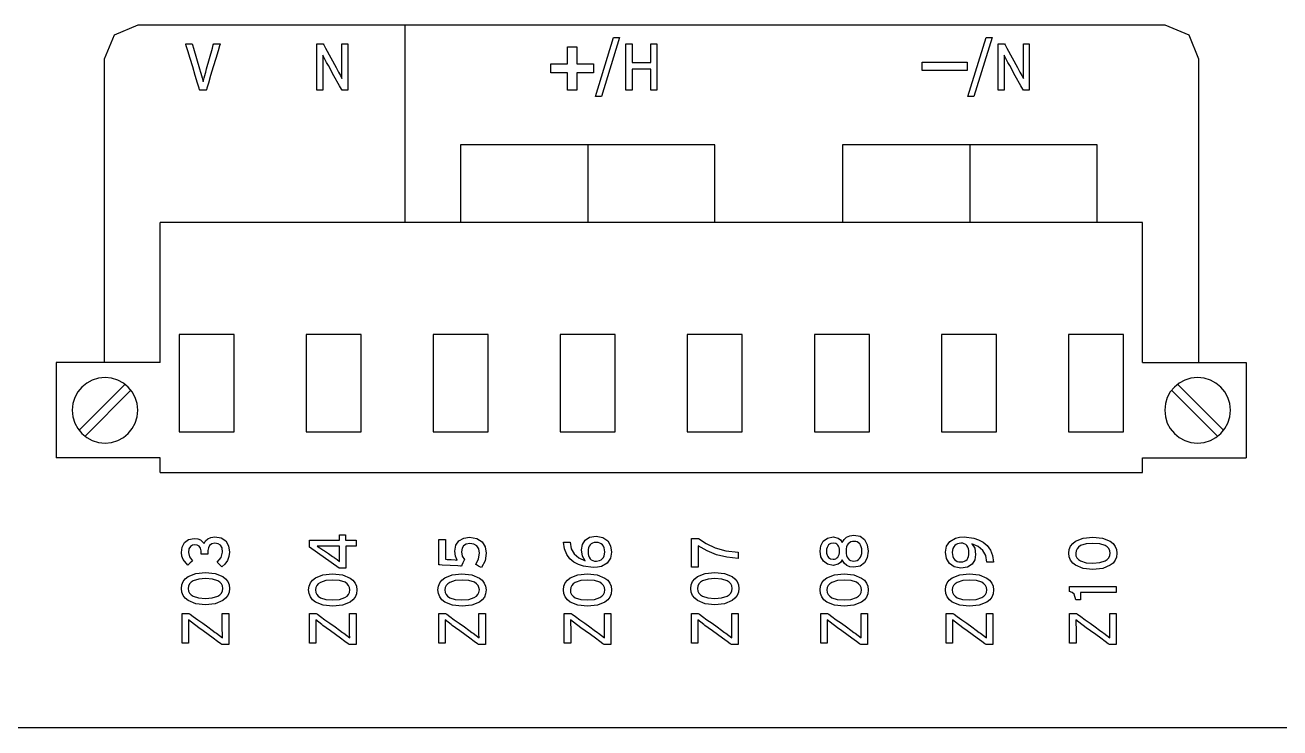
# Model space of a CAD drawing. Extents: x 0.2 to 17.5, y 0.2 to 4.9.
# Drawn here: x 2.579 to 5.535, y 0.579 to 2.235 of the extents above; entities that cross this region are included whole.
import ezdxf

# ---------------------------------------------------------------- set-up
doc = ezdxf.new("R2010")
doc.units = 0
doc.header["$MEASUREMENT"] = 0
doc.layers.get('0').update_dxf_attribs({"linetype": 'CONTINUOUS'})

msp = doc.modelspace()

# ---------------------------------------------------------------- linework, layer by layer
at = {"color": 7}
for p, q in [((3.4744, 1.7693), (3.4744, 2.2346)), ((3.9042, 1.9521), (3.9042, 1.7693)), ((4.8047, 1.9521), (4.8047, 1.7693)), ((5.2116, 1.7693), (2.8966, 1.7693)), ((2.8966, 1.4394), (2.8966, 1.7693)), ((5.2116, 1.4394), (5.2116, 1.7693)), ((2.6521, 1.4394), (2.6521, 1.2149)), ((2.8966, 1.4394), (2.6521, 1.4394)), ((5.2116, 1.4394), (5.456, 1.4394)), ((5.456, 1.4394), (5.456, 1.2149)), ((2.7057, 1.28), (2.8141, 1.3885)), ((2.7198, 1.2661), (2.8281, 1.3743)), ((5.3884, 1.2661), (5.28, 1.3743)), ((5.4026, 1.28), (5.2941, 1.3885)), ((2.8966, 1.2149), (2.6521, 1.2149)), ((2.8966, 1.1807), (2.8966, 1.2149)), ((5.2116, 1.1807), (5.2116, 1.2149)), ((5.2116, 1.2149), (5.456, 1.2149)), ((2.8966, 1.1807), (5.2116, 1.1807)), ((17.2567, 0.5788), (0.4077, 0.5788))]:
    msp.add_line(p, q, dxfattribs=at)
for points in [[(5.3446, 1.4394), (5.3446, 1.4701), (5.3446, 1.5512), (5.3446, 1.797), (5.3446, 2.0428), (5.3446, 2.1238), (5.3446, 2.1545), (5.3211, 2.2112), (5.2646, 2.2346), (5.2374, 2.2346), (5.1606, 2.2346), (4.8865, 2.2346), (4.4989, 2.2346), (4.0546, 2.2346), (3.6103, 2.2346), (3.2227, 2.2346), (2.9486, 2.2346), (2.8718, 2.2346), (2.8446, 2.2346), (2.7881, 2.2112), (2.7646, 2.1545), (2.7646, 2.1238), (2.7646, 2.0428), (2.7646, 1.797), (2.7646, 1.5512), (2.7646, 1.4701), (2.7646, 1.4394)], [(3.0053, 2.081), (3.0029, 2.081), (2.9978, 2.081), (2.9926, 2.081), (2.9902, 2.081), (2.9898, 2.0822), (2.9888, 2.0857), (2.985, 2.0981), (2.9796, 2.1157), (2.9735, 2.1359), (2.9674, 2.1561), (2.962, 2.1737), (2.9582, 2.1861), (2.9572, 2.1896), (2.9568, 2.1908), (2.9593, 2.1908), (2.9646, 2.1908), (2.97, 2.1908), (2.9724, 2.1908), (2.9733, 2.1878), (2.9755, 2.1799), (2.9824, 2.1559), (2.9893, 2.1319), (2.9916, 2.124), (2.9924, 2.121), (2.9955, 2.11), (2.9978, 2.101), (3.0002, 2.11), (3.0033, 2.121), (3.0041, 2.124), (3.0063, 2.1319), (3.0131, 2.1559), (3.0199, 2.1799), (3.0221, 2.1878), (3.0229, 2.1908), (3.0253, 2.1908), (3.0306, 2.1908), (3.036, 2.1908), (3.0384, 2.1908), (3.038, 2.1896), (3.0369, 2.1861), (3.0332, 2.1737), (3.0279, 2.1561), (3.0218, 2.1359), (3.0158, 2.1157), (3.0105, 2.0981), (3.0067, 2.0857), (3.0057, 2.0822), (3.0053, 2.081)], [(3.3254, 2.081), (3.3238, 2.0839), (3.3194, 2.0917), (3.3062, 2.1154), (3.2931, 2.139), (3.2887, 2.1468), (3.2871, 2.1498), (3.28, 2.1634), (3.28, 2.1585), (3.28, 2.1514), (3.28, 2.1379), (3.28, 2.1355), (3.28, 2.129), (3.28, 2.1094), (3.28, 2.0899), (3.28, 2.0834), (3.28, 2.081), (3.2778, 2.081), (3.273, 2.081), (3.2682, 2.081), (3.2661, 2.081), (3.2661, 2.0822), (3.2661, 2.0857), (3.2661, 2.0981), (3.2661, 2.1157), (3.2661, 2.1359), (3.2661, 2.1561), (3.2661, 2.1737), (3.2661, 2.1861), (3.2661, 2.1896), (3.2661, 2.1908), (3.2683, 2.1908), (3.2733, 2.1908), (3.2784, 2.1908), (3.2806, 2.1908), (3.2822, 2.188), (3.2864, 2.1804), (3.299, 2.1574), (3.3115, 2.1345), (3.3157, 2.1269), (3.3173, 2.124), (3.3216, 2.1155), (3.3252, 2.1084), (3.3252, 2.1133), (3.3251, 2.1205), (3.3251, 2.1342), (3.3251, 2.1366), (3.3251, 2.143), (3.3251, 2.1625), (3.3251, 2.182), (3.3251, 2.1884), (3.3251, 2.1908), (3.3273, 2.1908), (3.3321, 2.1908), (3.3369, 2.1908), (3.3391, 2.1908), (3.3391, 2.1896), (3.3391, 2.1861), (3.3391, 2.1737), (3.3391, 2.1561), (3.3391, 2.1359), (3.3391, 2.1157), (3.3391, 2.0981), (3.3391, 2.0857), (3.3391, 2.0822), (3.3391, 2.081), (3.337, 2.081), (3.3323, 2.081), (3.3275, 2.081), (3.3254, 2.081)], [(4.931, 2.081), (4.9293, 2.0839), (4.925, 2.0917), (4.9118, 2.1154), (4.8986, 2.139), (4.8943, 2.1468), (4.8926, 2.1498), (4.8855, 2.1634), (4.8856, 2.1585), (4.8856, 2.1514), (4.8857, 2.1379), (4.8857, 2.1355), (4.8857, 2.129), (4.8857, 2.1094), (4.8857, 2.0899), (4.8857, 2.0834), (4.8857, 2.081), (4.8835, 2.081), (4.8787, 2.081), (4.8738, 2.081), (4.8716, 2.081), (4.8716, 2.0822), (4.8716, 2.0857), (4.8716, 2.0981), (4.8716, 2.1157), (4.8716, 2.1359), (4.8716, 2.1561), (4.8716, 2.1737), (4.8716, 2.1861), (4.8716, 2.1896), (4.8716, 2.1908), (4.8739, 2.1908), (4.879, 2.1908), (4.8841, 2.1908), (4.8864, 2.1908), (4.8879, 2.188), (4.8921, 2.1804), (4.9046, 2.1574), (4.9171, 2.1345), (4.9213, 2.1269), (4.9228, 2.124), (4.9273, 2.1155), (4.9308, 2.1084), (4.9308, 2.1133), (4.9308, 2.1205), (4.9308, 2.1342), (4.9308, 2.1366), (4.9308, 2.143), (4.9308, 2.1625), (4.9308, 2.182), (4.9308, 2.1884), (4.9308, 2.1908), (4.933, 2.1908), (4.9377, 2.1908), (4.9425, 2.1908), (4.9447, 2.1908), (4.9447, 2.1896), (4.9447, 2.1861), (4.9447, 2.1737), (4.9447, 2.1561), (4.9447, 2.1359), (4.9447, 2.1157), (4.9447, 2.0981), (4.9447, 2.0857), (4.9447, 2.0822), (4.9447, 2.081), (4.9425, 2.081), (4.9378, 2.081), (4.9331, 2.081), (4.931, 2.081)], [(4.0826, 1.9521), (3.6045, 1.9521), (3.6045, 1.7693)], [(4.2041, 1.7693), (4.2041, 1.9521), (4.0826, 1.9521)], [(4.983, 1.9521), (4.5047, 1.9521), (4.5047, 1.7693)], [(5.1044, 1.7693), (5.1044, 1.9521), (4.983, 1.9521)], [(3.0713, 1.5055), (2.9416, 1.5055), (2.9416, 1.276), (3.0713, 1.276), (3.0713, 1.5055)], [(3.2408, 1.276), (3.3707, 1.276), (3.3707, 1.5055), (3.2408, 1.5055), (3.2408, 1.276)], [(3.5402, 1.276), (3.6699, 1.276), (3.6699, 1.5055), (3.5402, 1.5055), (3.5402, 1.276)], [(3.8396, 1.276), (3.9693, 1.276), (3.9693, 1.5055), (3.8396, 1.5055), (3.8396, 1.276)], [(4.1389, 1.276), (4.2686, 1.276), (4.2686, 1.5055), (4.1389, 1.5055), (4.1389, 1.276)], [(4.4383, 1.276), (4.568, 1.276), (4.568, 1.5055), (4.4383, 1.5055), (4.4383, 1.276)], [(4.7377, 1.276), (4.8674, 1.276), (4.8674, 1.5055), (4.7377, 1.5055), (4.7377, 1.276)], [(5.0369, 1.276), (5.1666, 1.276), (5.1666, 1.5055), (5.0369, 1.5055), (5.0369, 1.276)], [(2.8442, 1.3272), (2.8427, 1.3428), (2.8382, 1.3573), (2.831, 1.3704), (2.8216, 1.3819), (2.8102, 1.3913), (2.797, 1.3984), (2.7825, 1.4029), (2.7669, 1.4045), (2.7513, 1.4029), (2.7368, 1.3984), (2.7237, 1.3913), (2.7122, 1.3819), (2.7028, 1.3704), (2.6957, 1.3573), (2.6912, 1.3428), (2.6896, 1.3272), (2.6912, 1.3116), (2.6957, 1.2971), (2.7028, 1.2839), (2.7122, 1.2725), (2.7237, 1.2631), (2.7368, 1.2559), (2.7513, 1.2514), (2.7669, 1.2499), (2.7825, 1.2514), (2.797, 1.2559), (2.8102, 1.2631), (2.8216, 1.2725), (2.831, 1.2839), (2.8382, 1.2971), (2.8427, 1.3116), (2.8442, 1.3272), (2.8442, 1.3272), (2.8442, 1.3272)], [(5.4186, 1.3272), (5.417, 1.3428), (5.4125, 1.3573), (5.4054, 1.3704), (5.3959, 1.3819), (5.3845, 1.3913), (5.3714, 1.3984), (5.3568, 1.4029), (5.3413, 1.4045), (5.3257, 1.4029), (5.3112, 1.3984), (5.298, 1.3913), (5.2866, 1.3819), (5.2771, 1.3704), (5.27, 1.3573), (5.2655, 1.3428), (5.2639, 1.3272), (5.2655, 1.3116), (5.27, 1.2971), (5.2771, 1.2839), (5.2866, 1.2725), (5.298, 1.2631), (5.3112, 1.2559), (5.3257, 1.2514), (5.3413, 1.2499), (5.3568, 1.2514), (5.3714, 1.2559), (5.3845, 1.2631), (5.3959, 1.2725), (5.4054, 1.2839), (5.4125, 1.2971), (5.417, 1.3116), (5.4186, 1.3272), (5.4186, 1.3272), (5.4186, 1.3272)], [(3.0602, 0.9928), (3.059, 0.9827), (3.0554, 0.973), (3.0496, 0.9646), (3.0421, 0.9583), (3.0404, 0.96), (3.0368, 0.9638), (3.0331, 0.9677), (3.0314, 0.9694), (3.0409, 0.9801), (3.044, 0.9928), (3.0427, 1.0027), (3.0391, 1.0092), (3.0334, 1.0128), (3.0258, 1.0139), (3.0185, 1.0125), (3.0134, 1.0089), (3.0104, 1.0034), (3.0094, 0.9966), (3.0094, 0.9878), (3.0069, 0.9878), (3.0014, 0.9878), (2.9959, 0.9878), (2.9934, 0.9878), (2.9934, 0.9962), (2.9922, 1.0023), (2.989, 1.0066), (2.9842, 1.0092), (2.9783, 1.0101), (2.9733, 1.0093), (2.9684, 1.0063), (2.9647, 1.0007), (2.9633, 0.9918), (2.9659, 0.9816), (2.9734, 0.9728), (2.9716, 0.9712), (2.9676, 0.9676), (2.9636, 0.964), (2.9617, 0.9623), (2.9507, 0.9757), (2.9478, 0.9835), (2.9468, 0.9922), (2.9488, 1.0049), (2.9545, 1.0153), (2.9639, 1.0224), (2.9767, 1.0251), (2.9854, 1.0242), (2.9921, 1.0217), (3.0007, 1.0132), (3.004, 1.0195), (3.0093, 1.0244), (3.0166, 1.0276), (3.0258, 1.0288), (3.0407, 1.0264), (3.0515, 1.0193), (3.058, 1.008), (3.0602, 0.9928)], [(3.28, 0.9986), (3.2811, 0.9978), (3.2842, 0.9957), (3.2935, 0.9893), (3.3028, 0.9829), (3.3059, 0.9808), (3.3071, 0.98), (3.3138, 0.9753), (3.3193, 0.9711), (3.3193, 0.9741), (3.3192, 0.9781), (3.3191, 0.9864), (3.3191, 0.9873), (3.3191, 0.9896), (3.3191, 0.9966), (3.3191, 1.0036), (3.3191, 1.0059), (3.3191, 1.0067), (3.3177, 1.0067), (3.3141, 1.0067), (3.3031, 1.0067), (3.2921, 1.0067), (3.2885, 1.0067), (3.2871, 1.0067), (3.2762, 1.0069), (3.2709, 1.007), (3.2669, 1.0071), (3.2728, 1.0034), (3.28, 0.9986)], [(3.6648, 0.9901), (3.6623, 0.9726), (3.654, 0.9566), (3.6519, 0.9577), (3.6472, 0.9601), (3.6425, 0.9626), (3.6404, 0.9637), (3.6466, 0.9769), (3.6489, 0.9905), (3.6474, 1.0003), (3.643, 1.0074), (3.6359, 1.0117), (3.6265, 1.0132), (3.6179, 1.0118), (3.6118, 1.008), (3.6081, 1.0019), (3.6068, 0.9939), (3.6087, 0.9834), (3.6138, 0.9752), (3.6127, 0.9728), (3.6103, 0.9676), (3.6079, 0.9623), (3.6068, 0.9599), (3.6045, 0.9601), (3.5985, 0.9604), (3.5801, 0.9615), (3.5616, 0.9625), (3.5556, 0.9629), (3.5533, 0.963), (3.5533, 0.9655), (3.5533, 0.9723), (3.5533, 0.9927), (3.5533, 1.0131), (3.5533, 1.0198), (3.5533, 1.0223), (3.5557, 1.0223), (3.5611, 1.0223), (3.5664, 1.0223), (3.5689, 1.0223), (3.5689, 1.0204), (3.5689, 1.0151), (3.5689, 0.9993), (3.5689, 0.9834), (3.5689, 0.9782), (3.5689, 0.9762), (3.5701, 0.9761), (3.5732, 0.9759), (3.5828, 0.9752), (3.5923, 0.9745), (3.5955, 0.9743), (3.5967, 0.9742), (3.5926, 0.9834), (3.5911, 0.9949), (3.5937, 1.0094), (3.6009, 1.0198), (3.612, 1.026), (3.6258, 1.0281), (3.6432, 1.0253), (3.6554, 1.0174), (3.6625, 1.0054), (3.6648, 0.9901)], [(3.9607, 0.9928), (3.9582, 0.9786), (3.9504, 0.9671), (3.9368, 0.9594), (3.9276, 0.9573), (3.9168, 0.9566), (3.894, 0.9595), (3.8826, 0.9635), (3.8718, 0.9694), (3.8624, 0.9774), (3.8547, 0.9877), (3.8495, 1.0006), (3.8472, 1.0162), (3.8497, 1.0162), (3.855, 1.0162), (3.8604, 1.0162), (3.8628, 1.0162), (3.8656, 1.001), (3.8724, 0.9886), (3.8834, 0.9791), (3.8985, 0.9728), (3.8918, 0.9836), (3.8896, 0.9983), (3.8917, 1.0106), (3.8981, 1.0209), (3.9088, 1.0279), (3.9241, 1.0305), (3.9399, 1.0276), (3.9514, 1.0195), (3.9583, 1.0076), (3.9607, 0.9928)], [(3.9052, 0.9942), (3.9055, 0.9891), (3.9064, 0.9846), (3.908, 0.9807), (3.9101, 0.9775), (3.9128, 0.9749), (3.9161, 0.973), (3.92, 0.9719), (3.9246, 0.9715), (3.9322, 0.9729), (3.9356, 0.9746), (3.9386, 0.977), (3.9411, 0.9801), (3.9429, 0.9839), (3.9441, 0.9884), (3.9446, 0.9935), (3.9442, 0.9987), (3.9432, 1.0032), (3.9414, 1.007), (3.9391, 1.0102), (3.9362, 1.0127), (3.9328, 1.0144), (3.9288, 1.0155), (3.9244, 1.0159), (3.9198, 1.0155), (3.9158, 1.0144), (3.9125, 1.0126), (3.9099, 1.0101), (3.9078, 1.007), (3.9064, 1.0033), (3.9055, 0.999), (3.9052, 0.9942)], [(4.2587, 0.9928), (4.2587, 0.9906), (4.2587, 0.9855), (4.2587, 0.9805), (4.2587, 0.9783), (4.2318, 0.9807), (4.2076, 0.9867), (4.1854, 0.9959), (4.1648, 1.0081), (4.1648, 1.0059), (4.1648, 1.0002), (4.1648, 0.9828), (4.1648, 0.9655), (4.1648, 0.9597), (4.1648, 0.9576), (4.1623, 0.9576), (4.1568, 0.9576), (4.1514, 0.9576), (4.1489, 0.9576), (4.1489, 0.9605), (4.1489, 0.9681), (4.1489, 0.9911), (4.1489, 1.0142), (4.1489, 1.0218), (4.1489, 1.0247), (4.1515, 1.0247), (4.1572, 1.0247), (4.1629, 1.0247), (4.1655, 1.0247), (4.1831, 1.013), (4.2046, 1.0029), (4.2299, 0.9958), (4.2587, 0.9928)], [(4.5653, 0.9949), (4.563, 0.9793), (4.5565, 0.9674), (4.5459, 0.9599), (4.5315, 0.9572), (4.5223, 0.9584), (4.5146, 0.9617), (4.5086, 0.9671), (4.5042, 0.9745), (4.4998, 0.9684), (4.4943, 0.9644), (4.483, 0.9616), (4.4692, 0.9643), (4.4595, 0.9714), (4.4537, 0.9821), (4.4518, 0.9952), (4.4537, 1.0078), (4.4593, 1.0185), (4.4689, 1.026), (4.4827, 1.0288), (4.4942, 1.026), (4.4998, 1.0221), (4.5042, 1.0159), (4.5083, 1.0228), (4.5142, 1.0282), (4.5219, 1.0316), (4.5315, 1.0329), (4.5459, 1.0302), (4.5565, 1.0225), (4.563, 1.0105), (4.5653, 0.9949)], [(4.4669, 0.9949), (4.4673, 0.9901), (4.4682, 0.9861), (4.4697, 0.9829), (4.4716, 0.9803), (4.4739, 0.9785), (4.4766, 0.9772), (4.4825, 0.9762), (4.4857, 0.9766), (4.4886, 0.9775), (4.4912, 0.9791), (4.4934, 0.9813), (4.4952, 0.984), (4.4965, 0.9872), (4.4973, 0.991), (4.4976, 0.9952), (4.4973, 0.9996), (4.4965, 1.0035), (4.4951, 1.0067), (4.4934, 1.0094), (4.4912, 1.0115), (4.4887, 1.013), (4.483, 1.0142), (4.477, 1.0132), (4.4743, 1.0118), (4.4719, 1.0099), (4.4698, 1.0072), (4.4683, 1.0039), (4.4673, 0.9998), (4.4669, 0.9949)], [(4.513, 0.9949), (4.5134, 0.9895), (4.5143, 0.9848), (4.5158, 0.9809), (4.5179, 0.9776), (4.5205, 0.9751), (4.5236, 0.9733), (4.5272, 0.9722), (4.5312, 0.9718), (4.5353, 0.9722), (4.539, 0.9734), (4.5423, 0.9753), (4.545, 0.9779), (4.5472, 0.9813), (4.5488, 0.9853), (4.5498, 0.9899), (4.5502, 0.9952), (4.5498, 1.0006), (4.5488, 1.0053), (4.5472, 1.0092), (4.5451, 1.0125), (4.5425, 1.015), (4.5394, 1.0168), (4.5359, 1.0179), (4.532, 1.0183), (4.5279, 1.0179), (4.5241, 1.0169), (4.5209, 1.0152), (4.5181, 1.0127), (4.516, 1.0094), (4.5144, 1.0054), (4.5134, 1.0006), (4.513, 0.9949)], [(4.8606, 0.9694), (4.8582, 0.9694), (4.8528, 0.9694), (4.8474, 0.9694), (4.845, 0.9694), (4.8422, 0.9846), (4.8354, 0.997), (4.8245, 1.0064), (4.8094, 1.0128), (4.8161, 1.002), (4.8182, 0.9874), (4.8161, 0.9751), (4.8098, 0.9648), (4.799, 0.9578), (4.7838, 0.9552), (4.7679, 0.9581), (4.7565, 0.9661), (4.7495, 0.9781), (4.7472, 0.9928), (4.7497, 1.0069), (4.7574, 1.0183), (4.7711, 1.026), (4.7802, 1.0281), (4.7911, 1.0288), (4.8138, 1.0259), (4.8253, 1.022), (4.836, 1.0162), (4.8455, 1.0082), (4.8531, 0.9979), (4.8584, 0.985), (4.8606, 0.9694)], [(4.7633, 0.9922), (4.7636, 0.987), (4.7647, 0.9825), (4.7664, 0.9787), (4.7687, 0.9755), (4.7716, 0.973), (4.7751, 0.9712), (4.779, 0.9701), (4.7835, 0.9698), (4.7881, 0.9702), (4.792, 0.9713), (4.7953, 0.9731), (4.798, 0.9755), (4.8, 0.9787), (4.8015, 0.9824), (4.8023, 0.9867), (4.8026, 0.9915), (4.8023, 0.9965), (4.8014, 1.001), (4.7999, 1.0049), (4.7978, 1.0082), (4.7951, 1.0108), (4.7917, 1.0127), (4.7878, 1.0138), (4.7833, 1.0142), (4.7757, 1.0128), (4.7723, 1.0111), (4.7693, 1.0086), (4.7668, 1.0055), (4.7649, 1.0018), (4.7637, 0.9973), (4.7633, 0.9922)], [(5.1514, 0.9901), (5.1503, 0.9814), (5.1472, 0.9737), (5.1423, 0.9672), (5.1356, 0.9619), (5.1177, 0.9546), (5.0947, 0.9521), (5.0718, 0.9546), (5.0539, 0.9619), (5.0472, 0.9673), (5.0421, 0.9739), (5.039, 0.9816), (5.0379, 0.9905), (5.039, 0.9992), (5.0421, 1.0068), (5.0471, 1.0133), (5.0537, 1.0186), (5.0716, 1.0257), (5.0946, 1.0281), (5.1175, 1.0257), (5.1354, 1.0184), (5.1422, 1.013), (5.1472, 1.0065), (5.1503, 0.9989), (5.1514, 0.9901)], [(5.0541, 0.9901), (5.0548, 0.9843), (5.0571, 0.9793), (5.0607, 0.9753), (5.0656, 0.9721), (5.0784, 0.968), (5.0946, 0.9667), (5.1107, 0.9681), (5.1236, 0.9722), (5.1285, 0.9755), (5.1321, 0.9796), (5.1345, 0.9846), (5.1353, 0.9905), (5.1345, 0.9962), (5.1322, 1.0011), (5.1286, 1.0051), (5.1237, 1.0082), (5.1109, 1.0123), (5.0947, 1.0135), (5.0787, 1.0123), (5.0657, 1.0082), (5.0608, 1.005), (5.0572, 1.0009), (5.0549, 0.996), (5.0541, 0.9901)], [(3.0602, 0.9071), (3.0592, 0.8983), (3.0561, 0.8907), (3.0511, 0.8842), (3.0445, 0.8788), (3.0266, 0.8715), (3.0038, 0.8691), (2.9808, 0.8715), (2.9628, 0.8788), (2.956, 0.8842), (2.951, 0.8908), (2.9479, 0.8985), (2.9468, 0.9074), (2.9479, 0.9161), (2.951, 0.9237), (2.9559, 0.9302), (2.9626, 0.9355), (2.9805, 0.9426), (3.0034, 0.945), (3.0263, 0.9426), (3.0443, 0.9353), (3.051, 0.9299), (3.056, 0.9234), (3.0592, 0.9158), (3.0602, 0.9071)], [(2.9629, 0.9071), (2.9637, 0.9012), (2.966, 0.8962), (2.9697, 0.8922), (2.9745, 0.889), (2.9874, 0.8849), (3.0034, 0.8837), (3.0196, 0.885), (3.0325, 0.8892), (3.0374, 0.8924), (3.0412, 0.8965), (3.0435, 0.9015), (3.0443, 0.9074), (3.0435, 0.9132), (3.0412, 0.918), (3.0376, 0.922), (3.0327, 0.9251), (3.0198, 0.9292), (3.0038, 0.9304), (2.9877, 0.9292), (2.9747, 0.9251), (2.9698, 0.9219), (2.9661, 0.9179), (2.9637, 0.9129), (2.9629, 0.9071)], [(3.3602, 0.9037), (3.3591, 0.8948), (3.356, 0.8871), (3.351, 0.8806), (3.3444, 0.8753), (3.3265, 0.8681), (3.3035, 0.8657), (3.2806, 0.8681), (3.2627, 0.8754), (3.2559, 0.8808), (3.2509, 0.8874), (3.2478, 0.8951), (3.2467, 0.904), (3.2478, 0.9127), (3.2509, 0.9203), (3.2558, 0.9268), (3.2625, 0.9321), (3.2803, 0.9392), (3.3032, 0.9416), (3.3262, 0.9392), (3.3442, 0.9319), (3.3509, 0.9266), (3.356, 0.92), (3.3591, 0.9124), (3.3602, 0.9037)], [(3.2627, 0.9037), (3.2635, 0.8978), (3.2658, 0.8929), (3.2694, 0.8888), (3.2743, 0.8856), (3.2871, 0.8815), (3.3032, 0.8803), (3.3193, 0.8816), (3.3323, 0.8858), (3.3372, 0.889), (3.3409, 0.8931), (3.3432, 0.8981), (3.344, 0.904), (3.3433, 0.9098), (3.341, 0.9146), (3.3373, 0.9186), (3.3324, 0.9218), (3.3196, 0.9258), (3.3035, 0.9271), (3.2874, 0.9258), (3.2745, 0.9217), (3.2695, 0.9185), (3.2658, 0.9145), (3.2635, 0.9095), (3.2627, 0.9037)], [(3.6648, 0.9037), (3.6638, 0.8948), (3.6607, 0.8871), (3.6557, 0.8806), (3.6491, 0.8753), (3.6312, 0.8681), (3.6084, 0.8657), (3.5854, 0.8681), (3.5674, 0.8754), (3.5606, 0.8808), (3.5556, 0.8874), (3.5525, 0.8951), (3.5514, 0.904), (3.5525, 0.9127), (3.5556, 0.9203), (3.5606, 0.9268), (3.5673, 0.9321), (3.5852, 0.9392), (3.608, 0.9416), (3.6309, 0.9392), (3.6489, 0.9319), (3.6556, 0.9266), (3.6606, 0.92), (3.6637, 0.9124), (3.6648, 0.9037)], [(3.5675, 0.9037), (3.5683, 0.8978), (3.5706, 0.8929), (3.5742, 0.8888), (3.5791, 0.8856), (3.592, 0.8815), (3.608, 0.8803), (3.6241, 0.8816), (3.6371, 0.8858), (3.642, 0.889), (3.6457, 0.8931), (3.6481, 0.8981), (3.6489, 0.904), (3.6481, 0.9098), (3.6458, 0.9146), (3.6421, 0.9186), (3.6373, 0.9218), (3.6244, 0.9258), (3.6084, 0.9271), (3.5923, 0.9258), (3.5793, 0.9217), (3.5744, 0.9185), (3.5706, 0.9145), (3.5683, 0.9095), (3.5675, 0.9037)], [(3.9607, 0.9037), (3.9596, 0.8948), (3.9565, 0.8871), (3.9516, 0.8806), (3.9449, 0.8753), (3.927, 0.8681), (3.904, 0.8657), (3.8812, 0.8681), (3.8632, 0.8754), (3.8565, 0.8808), (3.8515, 0.8874), (3.8483, 0.8951), (3.8472, 0.904), (3.8483, 0.9127), (3.8514, 0.9203), (3.8564, 0.9268), (3.863, 0.9321), (3.8809, 0.9392), (3.9039, 0.9416), (3.9268, 0.9392), (3.9447, 0.9319), (3.9515, 0.9266), (3.9565, 0.92), (3.9596, 0.9124), (3.9607, 0.9037)], [(3.8634, 0.9037), (3.8641, 0.8978), (3.8664, 0.8929), (3.8701, 0.8888), (3.8749, 0.8856), (3.8877, 0.8815), (3.9039, 0.8803), (3.92, 0.8816), (3.9329, 0.8858), (3.9378, 0.889), (3.9415, 0.8931), (3.9438, 0.8981), (3.9446, 0.904), (3.9438, 0.9098), (3.9415, 0.9146), (3.9379, 0.9186), (3.933, 0.9218), (3.9202, 0.9258), (3.904, 0.9271), (3.888, 0.9258), (3.8751, 0.9217), (3.8702, 0.9185), (3.8665, 0.9145), (3.8642, 0.9095), (3.8634, 0.9037)], [(4.2604, 0.9071), (4.2594, 0.8983), (4.2563, 0.8907), (4.2513, 0.8842), (4.2447, 0.8788), (4.2268, 0.8715), (4.204, 0.8691), (4.181, 0.8715), (4.163, 0.8788), (4.1563, 0.8842), (4.1513, 0.8908), (4.1482, 0.8985), (4.1472, 0.9074), (4.1482, 0.9161), (4.1513, 0.9237), (4.1563, 0.9302), (4.1629, 0.9355), (4.1808, 0.9426), (4.2036, 0.945), (4.2265, 0.9426), (4.2445, 0.9353), (4.2512, 0.9299), (4.2562, 0.9234), (4.2593, 0.9158), (4.2604, 0.9071)], [(4.1631, 0.9071), (4.1639, 0.9012), (4.1662, 0.8962), (4.1698, 0.8922), (4.1747, 0.889), (4.1876, 0.8849), (4.2036, 0.8837), (4.2197, 0.885), (4.2327, 0.8892), (4.2376, 0.8924), (4.2413, 0.8965), (4.2437, 0.9015), (4.2445, 0.9074), (4.2437, 0.9132), (4.2414, 0.918), (4.2377, 0.922), (4.2329, 0.9251), (4.22, 0.9292), (4.204, 0.9304), (4.1879, 0.9292), (4.1749, 0.9251), (4.17, 0.9219), (4.1662, 0.9179), (4.1639, 0.9129), (4.1631, 0.9071)], [(4.5653, 0.9037), (4.5642, 0.8948), (4.5611, 0.8871), (4.5561, 0.8806), (4.5495, 0.8753), (4.5316, 0.8681), (4.5086, 0.8657), (4.4857, 0.8681), (4.4678, 0.8754), (4.461, 0.8808), (4.456, 0.8874), (4.4529, 0.8951), (4.4518, 0.904), (4.4529, 0.9127), (4.456, 0.9203), (4.4609, 0.9268), (4.4676, 0.9321), (4.4855, 0.9392), (4.5085, 0.9416), (4.5314, 0.9392), (4.5493, 0.9319), (4.5561, 0.9266), (4.5611, 0.92), (4.5642, 0.9124), (4.5653, 0.9037)], [(4.4679, 0.9037), (4.4687, 0.8978), (4.471, 0.8929), (4.4746, 0.8888), (4.4795, 0.8856), (4.4923, 0.8815), (4.5085, 0.8803), (4.5245, 0.8816), (4.5375, 0.8858), (4.5424, 0.889), (4.546, 0.8931), (4.5484, 0.8981), (4.5492, 0.904), (4.5484, 0.9098), (4.5461, 0.9146), (4.5425, 0.9186), (4.5376, 0.9218), (4.5248, 0.9258), (4.5086, 0.9271), (4.4925, 0.9258), (4.4796, 0.9217), (4.4747, 0.9185), (4.4711, 0.9145), (4.4687, 0.9095), (4.4679, 0.9037)], [(4.8606, 0.9037), (4.8595, 0.8948), (4.8565, 0.8871), (4.8515, 0.8806), (4.8448, 0.8753), (4.827, 0.8681), (4.8041, 0.8657), (4.7812, 0.8681), (4.7631, 0.8754), (4.7564, 0.8808), (4.7514, 0.8874), (4.7483, 0.8951), (4.7472, 0.904), (4.7482, 0.9127), (4.7513, 0.9203), (4.7563, 0.9268), (4.763, 0.9321), (4.7809, 0.9392), (4.8038, 0.9416), (4.8267, 0.9392), (4.8447, 0.9319), (4.8514, 0.9266), (4.8564, 0.92), (4.8595, 0.9124), (4.8606, 0.9037)], [(4.7633, 0.9037), (4.7641, 0.8978), (4.7664, 0.8929), (4.77, 0.8888), (4.7749, 0.8856), (4.7877, 0.8815), (4.8038, 0.8803), (4.8199, 0.8816), (4.8329, 0.8858), (4.8378, 0.889), (4.8415, 0.8931), (4.8439, 0.8981), (4.8447, 0.904), (4.8439, 0.9098), (4.8416, 0.9146), (4.8379, 0.9186), (4.8331, 0.9218), (4.8202, 0.9258), (4.8041, 0.9271), (4.788, 0.9258), (4.775, 0.9217), (4.7701, 0.9185), (4.7664, 0.9145), (4.7641, 0.9095), (4.7633, 0.9037)], [(5.1497, 0.8976), (5.1461, 0.8976), (5.1365, 0.8976), (5.123, 0.8976), (5.1075, 0.8976), (5.0921, 0.8976), (5.0786, 0.8976), (5.069, 0.8976), (5.0654, 0.8976), (5.0654, 0.8949), (5.0654, 0.8891), (5.0654, 0.8833), (5.0654, 0.8806), (5.0636, 0.8806), (5.0597, 0.8806), (5.0558, 0.8806), (5.0541, 0.8806), (5.0502, 0.8935), (5.0459, 0.8979), (5.0396, 0.9003), (5.0396, 0.9021), (5.0396, 0.9062), (5.0396, 0.9103), (5.0396, 0.9121), (5.0409, 0.9121), (5.0444, 0.9121), (5.0568, 0.9121), (5.0745, 0.9121), (5.0947, 0.9121), (5.1149, 0.9121), (5.1325, 0.9121), (5.1449, 0.9121), (5.1484, 0.9121), (5.1497, 0.9121), (5.1497, 0.9099), (5.1497, 0.9048), (5.1497, 0.8998), (5.1497, 0.8976)], [(3.0585, 0.7751), (3.056, 0.7751), (3.0505, 0.7751), (3.0449, 0.7751), (3.0424, 0.7751), (3.0397, 0.7772), (3.0323, 0.7825), (3.0219, 0.7901), (3.0101, 0.7987), (2.9982, 0.8074), (2.9878, 0.8149), (2.9805, 0.8203), (2.9777, 0.8223), (2.9636, 0.8331), (2.9637, 0.8241), (2.9638, 0.8138), (2.9638, 0.8123), (2.9638, 0.8082), (2.9638, 0.796), (2.9638, 0.7838), (2.9638, 0.7797), (2.9638, 0.7782), (2.9614, 0.7782), (2.9562, 0.7782), (2.951, 0.7782), (2.9487, 0.7782), (2.9487, 0.7812), (2.9487, 0.7892), (2.9487, 0.8133), (2.9487, 0.8374), (2.9487, 0.8454), (2.9487, 0.8484), (2.9512, 0.8484), (2.9566, 0.8484), (2.9621, 0.8484), (2.9646, 0.8484), (2.9674, 0.8464), (2.9748, 0.8411), (2.9852, 0.8337), (2.9971, 0.8252), (3.009, 0.8166), (3.0194, 0.8092), (3.0268, 0.8039), (3.0295, 0.8019), (3.0436, 0.7911), (3.0434, 0.8001), (3.0433, 0.8104), (3.0433, 0.812), (3.0433, 0.8163), (3.0433, 0.8294), (3.0433, 0.8425), (3.0433, 0.8468), (3.0433, 0.8484), (3.0457, 0.8484), (3.0509, 0.8484), (3.0562, 0.8484), (3.0585, 0.8484), (3.0585, 0.8452), (3.0585, 0.8369), (3.0585, 0.8118), (3.0585, 0.7866), (3.0585, 0.7783), (3.0585, 0.7751)], [(3.3583, 0.7751), (3.3558, 0.7751), (3.3503, 0.7751), (3.3448, 0.7751), (3.3424, 0.7751), (3.3396, 0.7772), (3.3322, 0.7825), (3.3218, 0.7901), (3.3099, 0.7987), (3.298, 0.8074), (3.2876, 0.8149), (3.2802, 0.8203), (3.2774, 0.8223), (3.2633, 0.8331), (3.2636, 0.8241), (3.2637, 0.8138), (3.2637, 0.8123), (3.2637, 0.8082), (3.2637, 0.796), (3.2637, 0.7838), (3.2637, 0.7797), (3.2637, 0.7782), (3.2613, 0.7782), (3.2561, 0.7782), (3.2508, 0.7782), (3.2484, 0.7782), (3.2484, 0.7812), (3.2484, 0.7892), (3.2484, 0.8133), (3.2484, 0.8374), (3.2484, 0.8454), (3.2484, 0.8484), (3.2509, 0.8484), (3.2565, 0.8484), (3.262, 0.8484), (3.2645, 0.8484), (3.2673, 0.8464), (3.2747, 0.8411), (3.285, 0.8337), (3.2969, 0.8252), (3.3088, 0.8166), (3.3192, 0.8092), (3.3265, 0.8039), (3.3293, 0.8019), (3.3434, 0.7911), (3.3432, 0.8001), (3.3432, 0.8104), (3.3432, 0.812), (3.3432, 0.8163), (3.3432, 0.8294), (3.3432, 0.8425), (3.3432, 0.8468), (3.3432, 0.8484), (3.3456, 0.8484), (3.3507, 0.8484), (3.3559, 0.8484), (3.3583, 0.8484), (3.3583, 0.8452), (3.3583, 0.8369), (3.3583, 0.8118), (3.3583, 0.7866), (3.3583, 0.7783), (3.3583, 0.7751)], [(3.6631, 0.7751), (3.6606, 0.7751), (3.6552, 0.7751), (3.6497, 0.7751), (3.6472, 0.7751), (3.6444, 0.7772), (3.637, 0.7825), (3.6266, 0.7901), (3.6147, 0.7987), (3.6028, 0.8074), (3.5924, 0.8149), (3.585, 0.8203), (3.5823, 0.8223), (3.5682, 0.8331), (3.5683, 0.8241), (3.5684, 0.8138), (3.5684, 0.8123), (3.5684, 0.8082), (3.5684, 0.796), (3.5684, 0.7838), (3.5684, 0.7797), (3.5684, 0.7782), (3.566, 0.7782), (3.5608, 0.7782), (3.5556, 0.7782), (3.5533, 0.7782), (3.5533, 0.7812), (3.5533, 0.7892), (3.5533, 0.8133), (3.5533, 0.8374), (3.5533, 0.8454), (3.5533, 0.8484), (3.5558, 0.8484), (3.5612, 0.8484), (3.5667, 0.8484), (3.5692, 0.8484), (3.572, 0.8464), (3.5793, 0.8411), (3.5897, 0.8337), (3.6017, 0.8252), (3.6136, 0.8166), (3.624, 0.8092), (3.6313, 0.8039), (3.6341, 0.8019), (3.6482, 0.7911), (3.648, 0.8001), (3.6479, 0.8104), (3.6479, 0.812), (3.6479, 0.8163), (3.6479, 0.8294), (3.6479, 0.8425), (3.6479, 0.8468), (3.6479, 0.8484), (3.6503, 0.8484), (3.6555, 0.8484), (3.6607, 0.8484), (3.6631, 0.8484), (3.6631, 0.8452), (3.6631, 0.8369), (3.6631, 0.8118), (3.6631, 0.7866), (3.6631, 0.7783), (3.6631, 0.7751)], [(3.959, 0.7751), (3.9565, 0.7751), (3.9509, 0.7751), (3.9454, 0.7751), (3.9429, 0.7751), (3.9401, 0.7772), (3.9328, 0.7825), (3.9224, 0.7901), (3.9105, 0.7987), (3.8986, 0.8074), (3.8882, 0.8149), (3.8809, 0.8203), (3.8781, 0.8223), (3.8639, 0.8331), (3.8641, 0.8241), (3.8642, 0.8138), (3.8642, 0.8123), (3.8642, 0.8082), (3.8642, 0.796), (3.8642, 0.7838), (3.8642, 0.7797), (3.8642, 0.7782), (3.8618, 0.7782), (3.8566, 0.7782), (3.8513, 0.7782), (3.8489, 0.7782), (3.8489, 0.7812), (3.8489, 0.7892), (3.8489, 0.8133), (3.8489, 0.8374), (3.8489, 0.8454), (3.8489, 0.8484), (3.8515, 0.8484), (3.857, 0.8484), (3.8625, 0.8484), (3.8651, 0.8484), (3.8678, 0.8464), (3.8752, 0.8411), (3.8855, 0.8337), (3.8974, 0.8252), (3.9093, 0.8166), (3.9197, 0.8092), (3.927, 0.8039), (3.9298, 0.8019), (3.9441, 0.7911), (3.9438, 0.8001), (3.9437, 0.8104), (3.9437, 0.812), (3.9437, 0.8163), (3.9437, 0.8294), (3.9437, 0.8425), (3.9437, 0.8468), (3.9437, 0.8484), (3.9461, 0.8484), (3.9513, 0.8484), (3.9566, 0.8484), (3.959, 0.8484), (3.959, 0.8452), (3.959, 0.8369), (3.959, 0.8118), (3.959, 0.7866), (3.959, 0.7783), (3.959, 0.7751)], [(4.2587, 0.7751), (4.2562, 0.7751), (4.2508, 0.7751), (4.2453, 0.7751), (4.2428, 0.7751), (4.24, 0.7772), (4.2326, 0.7825), (4.2222, 0.7901), (4.2103, 0.7987), (4.1984, 0.8074), (4.188, 0.8149), (4.1806, 0.8203), (4.1779, 0.8223), (4.1638, 0.8331), (4.164, 0.8241), (4.1641, 0.8138), (4.1641, 0.8123), (4.1641, 0.8082), (4.1641, 0.796), (4.1641, 0.7838), (4.1641, 0.7797), (4.1641, 0.7782), (4.1617, 0.7782), (4.1565, 0.7782), (4.1512, 0.7782), (4.1489, 0.7782), (4.1489, 0.7812), (4.1489, 0.7892), (4.1489, 0.8133), (4.1489, 0.8374), (4.1489, 0.8454), (4.1489, 0.8484), (4.1514, 0.8484), (4.1568, 0.8484), (4.1623, 0.8484), (4.1648, 0.8484), (4.1676, 0.8464), (4.1749, 0.8411), (4.1853, 0.8337), (4.1973, 0.8252), (4.2092, 0.8166), (4.2196, 0.8092), (4.2269, 0.8039), (4.2297, 0.8019), (4.2438, 0.7911), (4.2436, 0.8001), (4.2435, 0.8104), (4.2435, 0.812), (4.2435, 0.8163), (4.2435, 0.8294), (4.2435, 0.8425), (4.2435, 0.8468), (4.2435, 0.8484), (4.2459, 0.8484), (4.2511, 0.8484), (4.2563, 0.8484), (4.2587, 0.8484), (4.2587, 0.8452), (4.2587, 0.8369), (4.2587, 0.8118), (4.2587, 0.7866), (4.2587, 0.7783), (4.2587, 0.7751)], [(4.5636, 0.7751), (4.561, 0.7751), (4.5555, 0.7751), (4.55, 0.7751), (4.5475, 0.7751), (4.5447, 0.7772), (4.5373, 0.7825), (4.527, 0.7901), (4.5151, 0.7987), (4.5032, 0.8074), (4.4928, 0.8149), (4.4855, 0.8203), (4.4827, 0.8223), (4.4685, 0.8331), (4.4687, 0.8241), (4.4688, 0.8138), (4.4688, 0.8123), (4.4688, 0.8082), (4.4688, 0.796), (4.4688, 0.7838), (4.4688, 0.7797), (4.4688, 0.7782), (4.4664, 0.7782), (4.4612, 0.7782), (4.4559, 0.7782), (4.4535, 0.7782), (4.4535, 0.7812), (4.4535, 0.7892), (4.4535, 0.8133), (4.4535, 0.8374), (4.4535, 0.8454), (4.4535, 0.8484), (4.456, 0.8484), (4.4616, 0.8484), (4.4671, 0.8484), (4.4696, 0.8484), (4.4724, 0.8464), (4.4798, 0.8411), (4.4901, 0.8337), (4.502, 0.8252), (4.5139, 0.8166), (4.5243, 0.8092), (4.5316, 0.8039), (4.5344, 0.8019), (4.5486, 0.7911), (4.5484, 0.8001), (4.5483, 0.8104), (4.5483, 0.812), (4.5483, 0.8163), (4.5483, 0.8294), (4.5483, 0.8425), (4.5483, 0.8468), (4.5483, 0.8484), (4.5507, 0.8484), (4.5559, 0.8484), (4.5612, 0.8484), (4.5636, 0.8484), (4.5636, 0.8452), (4.5636, 0.8369), (4.5636, 0.8118), (4.5636, 0.7866), (4.5636, 0.7783), (4.5636, 0.7751)], [(4.8589, 0.7751), (4.8564, 0.7751), (4.8509, 0.7751), (4.8453, 0.7751), (4.8428, 0.7751), (4.84, 0.7772), (4.8327, 0.7825), (4.8223, 0.7901), (4.8104, 0.7987), (4.7985, 0.8074), (4.7882, 0.8149), (4.7808, 0.8203), (4.778, 0.8223), (4.7638, 0.8331), (4.764, 0.8241), (4.7641, 0.8138), (4.7641, 0.8123), (4.7641, 0.8082), (4.7641, 0.796), (4.7641, 0.7838), (4.7641, 0.7797), (4.7641, 0.7782), (4.7617, 0.7782), (4.7565, 0.7782), (4.7513, 0.7782), (4.7489, 0.7782), (4.7489, 0.7812), (4.7489, 0.7892), (4.7489, 0.8133), (4.7489, 0.8374), (4.7489, 0.8454), (4.7489, 0.8484), (4.7514, 0.8484), (4.7569, 0.8484), (4.7625, 0.8484), (4.765, 0.8484), (4.7678, 0.8464), (4.7751, 0.8411), (4.7855, 0.8337), (4.7974, 0.8252), (4.8093, 0.8166), (4.8196, 0.8092), (4.827, 0.8039), (4.8297, 0.8019), (4.844, 0.7911), (4.8438, 0.8001), (4.8436, 0.8104), (4.8436, 0.812), (4.8436, 0.8163), (4.8436, 0.8294), (4.8436, 0.8425), (4.8436, 0.8468), (4.8436, 0.8484), (4.846, 0.8484), (4.8513, 0.8484), (4.8565, 0.8484), (4.8589, 0.8484), (4.8589, 0.8452), (4.8589, 0.8369), (4.8589, 0.8118), (4.8589, 0.7866), (4.8589, 0.7783), (4.8589, 0.7751)], [(5.1497, 0.7751), (5.1472, 0.7751), (5.1416, 0.7751), (5.1361, 0.7751), (5.1336, 0.7751), (5.1308, 0.7772), (5.1234, 0.7825), (5.1131, 0.7901), (5.1012, 0.7987), (5.0893, 0.8074), (5.0789, 0.8149), (5.0716, 0.8203), (5.0688, 0.8223), (5.0546, 0.8331), (5.0548, 0.8241), (5.0549, 0.8138), (5.0549, 0.8123), (5.0549, 0.8082), (5.0549, 0.796), (5.0549, 0.7838), (5.0549, 0.7797), (5.0549, 0.7782), (5.0525, 0.7782), (5.0473, 0.7782), (5.042, 0.7782), (5.0396, 0.7782), (5.0396, 0.7812), (5.0396, 0.7892), (5.0396, 0.8133), (5.0396, 0.8374), (5.0396, 0.8454), (5.0396, 0.8484), (5.0422, 0.8484), (5.0477, 0.8484), (5.0532, 0.8484), (5.0557, 0.8484), (5.0585, 0.8464), (5.0659, 0.8411), (5.0762, 0.8337), (5.0881, 0.8252), (5.1, 0.8166), (5.1104, 0.8092), (5.1177, 0.8039), (5.1205, 0.8019), (5.1348, 0.7911), (5.1345, 0.8001), (5.1344, 0.8104), (5.1344, 0.812), (5.1344, 0.8163), (5.1344, 0.8294), (5.1344, 0.8425), (5.1344, 0.8468), (5.1344, 0.8484), (5.1368, 0.8484), (5.142, 0.8484), (5.1473, 0.8484), (5.1497, 0.8484), (5.1497, 0.8452), (5.1497, 0.8369), (5.1497, 0.8118), (5.1497, 0.7866), (5.1497, 0.7783), (5.1497, 0.7751)]]:
    msp.add_lwpolyline(points, dxfattribs=at)
for points in [[(3.9368, 2.0667), (3.9225, 2.0667), (3.9653, 2.2051), (3.9795, 2.2051)], [(4.0527, 2.081), (4.0527, 2.1305), (4.0087, 2.1305), (4.0087, 2.081), (3.9941, 2.081), (3.9941, 2.1908), (4.0087, 2.1908), (4.0087, 2.1464), (4.0527, 2.1464), (4.0527, 2.1908), (4.0671, 2.1908), (4.0671, 2.081)], [(4.8143, 2.0667), (4.8001, 2.0667), (4.8428, 2.2051), (4.857, 2.2051)], [(3.8784, 2.1223), (3.8784, 2.0816), (3.8569, 2.0816), (3.8569, 2.1223), (3.8172, 2.1223), (3.8172, 2.143), (3.8569, 2.143), (3.8569, 2.1837), (3.8784, 2.1837), (3.8784, 2.143), (3.9179, 2.143), (3.9179, 2.1223)], [(4.6921, 2.1274), (4.6921, 2.1474), (4.7982, 2.1474), (4.7982, 2.1274)], [(3.3337, 1.021), (3.3583, 1.021), (3.3583, 1.0067), (3.3342, 1.0067), (3.3342, 0.9549), (3.3184, 0.9549), (3.2484, 1.0044), (3.2484, 1.021), (3.3191, 1.021), (3.3191, 1.0335), (3.3337, 1.0335)]]:
    msp.add_lwpolyline(points, close=True, dxfattribs=at)

doc.saveas('drawing.dxf')
